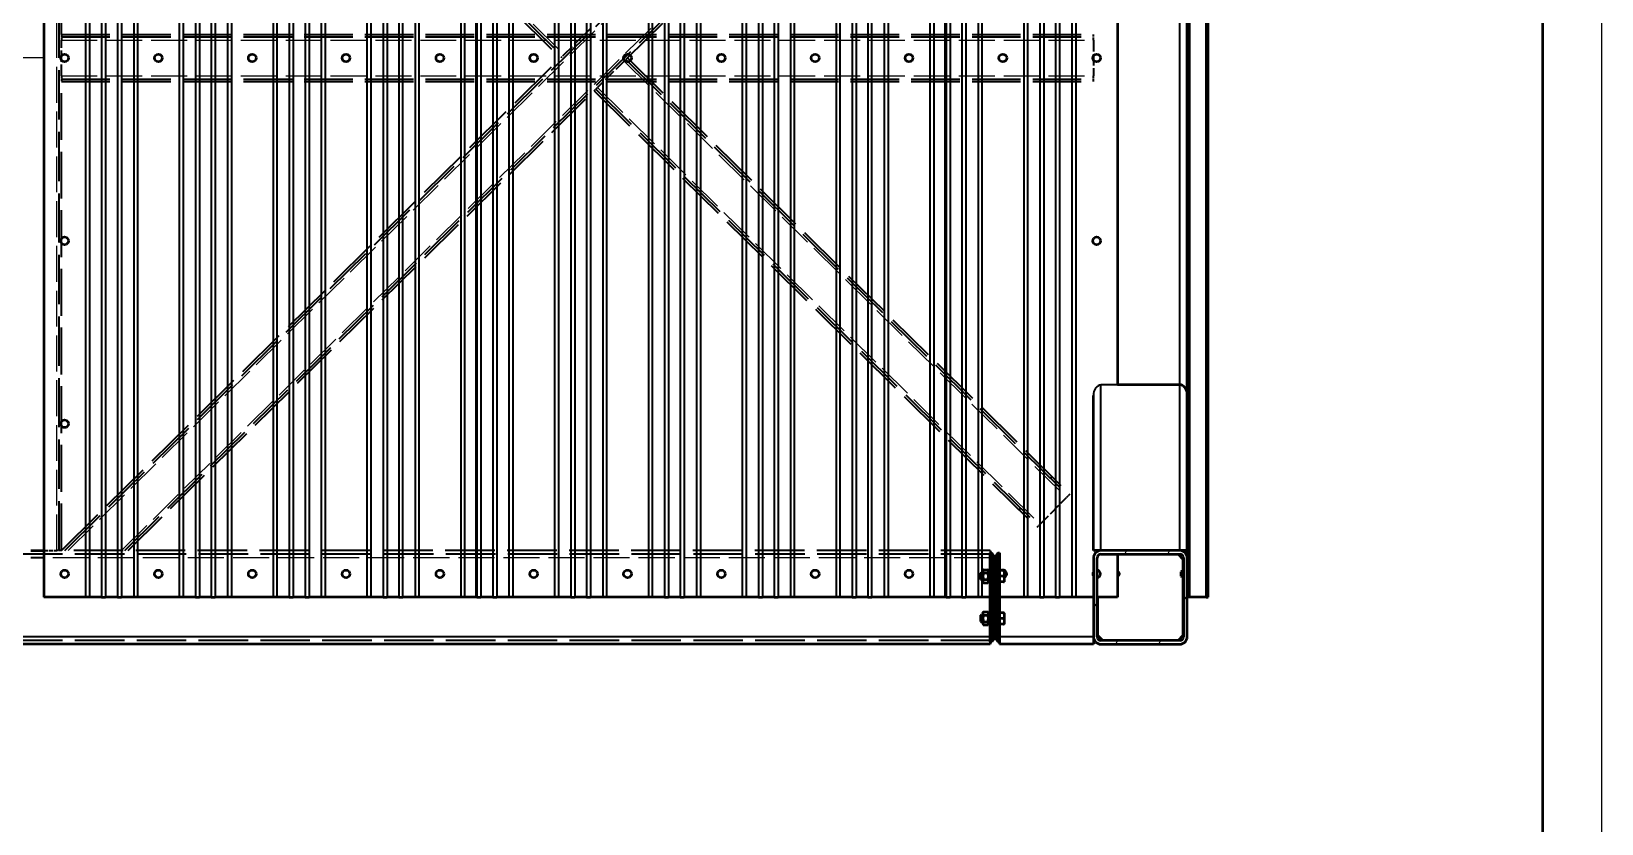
# Model space of a CAD drawing. Header units: millimetres. Extents: x 0 to 21025, y 0 to 14850.
# Drawn here: x 17678 to 21025, y 6776 to 8465 of the extents above; entities that cross this region are included whole.
import ezdxf

# ---------------------------------------------------------------- set-up
doc = ezdxf.new("R2010")
doc.units = ezdxf.units.MM
doc.header["$LTSCALE"] = 25
doc.linetypes.add('CHAIN', pattern=[0.7087, 0.4724, -0.0591, 0.1181, -0.0591])
doc.linetypes.add('DASHED', pattern=[0.2067, 0.1654, -0.0413])
for name, color, linetype, lineweight in [('Видимые тонкие (ГОСТ)', 7, 'Continuous', 35), ('Видимый контур (ГОСТ)', 7, 'Continuous', 50), ('Кромка (ГОСТ)', 7, 'Continuous', 50), ('Линия резьбы (ГОСТ)', 7, 'Continuous', 25), ('Невидимые тонкие (ГОСТ)', 7, 'DASHED', 25), ('Невидимый контур (ГОСТ)', 7, 'DASHED', 35), ('Осевая линия (ГОСТ)', 7, 'Continuous', 25), ('Штриховка (ГОСТ)', 7, 'Continuous', 18)]:
    doc.layers.add(name, color=color, linetype=linetype, lineweight=lineweight)

# ---------------------------------------------------------------- blocks, each defined once
blk = doc.blocks.new('Рамки ГОСТ_ граница 594x841')
at = {"layer": 'Кромка (ГОСТ)', "lineweight": 25}
blk.add_line((841, 594), (841, 0), dxfattribs=at)
at = {"layer": 'Кромка (ГОСТ)'}
blk.add_line((836, 5), (836, 589), dxfattribs=at)

msp = doc.modelspace()

# ---------------------------------------------------------------- hatches: boundary and pattern name
at = {"layer": 'Штриховка (ГОСТ)'}
h = msp.add_hatch(dxfattribs=at)
h.set_pattern_fill('ANSI31', color=256, scale=635, angle=14.999978, style=0)
h.set_pattern_definition([(59.99998, (0, 0), (-68.74075, 39.68753), [])])
edge = h.paths.add_edge_path()
edge.add_ellipse((19957.738, 7174.323), major_axis=(0, -16), ratio=1, start_angle=270, end_angle=360)
edge.add_line((19957.738, 7158.323), (20125.738, 7158.323))
edge.add_ellipse((20125.738, 7174.323), major_axis=(16, 0), ratio=1, start_angle=270, end_angle=360)
edge.add_line((20141.738, 7174.323), (20141.738, 7342.323))
edge.add_ellipse((20125.738, 7342.323), major_axis=(0, 16), ratio=1, start_angle=270, end_angle=360)
edge.add_line((20125.738, 7358.323), (19957.738, 7358.323))
edge.add_ellipse((19957.738, 7342.323), major_axis=(-16, 0), ratio=1, start_angle=270, end_angle=360)
edge.add_line((19941.738, 7342.323), (19941.738, 7174.323))
edge = h.paths.add_edge_path(flags=0)
edge.add_line((19957.738, 7350.323), (20125.738, 7350.323))
edge.add_ellipse((20125.738, 7342.323), major_axis=(8, 0), ratio=1, start_angle=0, end_angle=90, ccw=False)
edge.add_line((20133.738, 7342.323), (20133.738, 7174.323))
edge.add_ellipse((20125.738, 7174.323), major_axis=(0, -8), ratio=1, start_angle=0, end_angle=90, ccw=False)
edge.add_line((20125.738, 7166.323), (19957.738, 7166.323))
edge.add_ellipse((19957.738, 7174.323), major_axis=(-8, 0), ratio=1, start_angle=0, end_angle=90, ccw=False)
edge.add_line((19949.738, 7174.323), (19949.738, 7342.323))
edge.add_ellipse((19957.738, 7342.323), major_axis=(0, 8), ratio=1, start_angle=0, end_angle=90, ccw=False)

# ---------------------------------------------------------------- linework, layer by layer
at = {"layer": 'Видимые тонкие (ГОСТ)'}
for p, q in [((20147.228, 7258.323), (20147.228, 9638.323)), ((20181.89, 7258.323), (20181.89, 9638.323)), ((17793.116, 9588.323), (17793.116, 7258.323)), ((17801.333, 9588.323), (17801.333, 7258.323)), ((17827.531, 9588.323), (17827.531, 7258.323)), ((17836.067, 9588.323), (17836.067, 7258.323)), ((17861.114, 9588.323), (17861.114, 7258.323)), ((17869.65, 9588.323), (17869.65, 7258.323)), ((17895.848, 9588.323), (17895.848, 7258.323)), ((17904.065, 9588.323), (17904.065, 7258.323)), ((17993.116, 9588.323), (17993.116, 7258.323)), ((18001.333, 9588.323), (18001.333, 7258.323)), ((18027.531, 9588.323), (18027.531, 7258.323)), ((18036.067, 9588.323), (18036.067, 7258.323)), ((18061.114, 9588.323), (18061.114, 7258.323)), ((18069.65, 9588.323), (18069.65, 7258.323)), ((18095.848, 9588.323), (18095.848, 7258.323)), ((18104.065, 9588.323), (18104.065, 7258.323)), ((18193.116, 9588.323), (18193.116, 7258.323)), ((18201.333, 9588.323), (18201.333, 7258.323)), ((18227.531, 9588.323), (18227.531, 7258.323)), ((18236.067, 9588.323), (18236.067, 7258.323)), ((18261.114, 9588.323), (18261.114, 7258.323)), ((18269.65, 9588.323), (18269.65, 7258.323)), ((18295.848, 9588.323), (18295.848, 7258.323)), ((18304.065, 9588.323), (18304.065, 7258.323)), ((18393.116, 9588.323), (18393.116, 7258.323)), ((18401.333, 9588.323), (18401.333, 7258.323)), ((18427.531, 9588.323), (18427.531, 7258.323)), ((18436.067, 9588.323), (18436.067, 7258.323)), ((18461.114, 9588.323), (18461.114, 7258.323)), ((18469.65, 7258.323), (18469.65, 9588.323)), ((18495.846, 9588.323), (18495.846, 7258.323)), ((18504.063, 9588.323), (18504.063, 7258.323)), ((18593.2, 9588.323), (18593.2, 7258.323)), ((18601.338, 9588.323), (18601.338, 7258.323)), ((18627.531, 9588.323), (18627.531, 7258.323)), ((18636.067, 9588.323), (18636.067, 7258.323)), ((18661.114, 9588.323), (18661.114, 7258.323)), ((18669.65, 9588.323), (18669.65, 7258.323)), ((18695.848, 9588.323), (18695.848, 7258.323)), ((18704.065, 9588.323), (18704.065, 7258.323)), ((18793.116, 9588.323), (18793.116, 7258.323)), ((18801.333, 9588.323), (18801.333, 7258.323)), ((18827.531, 9588.323), (18827.531, 7258.323)), ((18836.067, 9588.323), (18836.067, 7258.323)), ((18861.114, 9588.323), (18861.114, 7258.323)), ((18869.65, 9588.323), (18869.65, 7258.323)), ((18895.848, 9588.323), (18895.848, 7258.323)), ((18904.065, 9588.323), (18904.065, 7258.323)), ((18993.116, 9588.323), (18993.116, 7258.323)), ((19001.333, 9588.323), (19001.333, 7258.323)), ((19027.531, 9588.323), (19027.531, 7258.323)), ((19036.067, 9588.323), (19036.067, 7258.323)), ((19061.114, 9588.323), (19061.114, 7258.323)), ((19069.65, 9588.323), (19069.65, 7258.323)), ((19095.848, 9588.323), (19095.848, 7258.323)), ((19104.065, 9588.323), (19104.065, 7258.323)), ((19193.116, 9588.323), (19193.116, 7258.323)), ((19201.333, 9588.323), (19201.333, 7258.323)), ((19227.531, 9588.323), (19227.531, 7258.323)), ((19236.067, 9588.323), (19236.067, 7258.323)), ((19261.114, 9588.323), (19261.114, 7258.323)), ((19269.65, 9588.323), (19269.65, 7258.323)), ((19295.848, 9588.323), (19295.848, 7258.323)), ((19304.065, 9588.323), (19304.065, 7258.323)), ((19393.116, 9588.323), (19393.116, 7258.323)), ((19401.333, 9588.323), (19401.333, 7258.323)), ((19427.531, 9588.323), (19427.531, 7258.323)), ((19436.067, 9588.323), (19436.067, 7258.323)), ((19461.114, 9588.323), (19461.114, 7258.323)), ((19469.65, 7258.323), (19469.65, 9588.323)), ((19495.847, 9588.323), (19495.847, 7258.323)), ((19504.064, 9588.323), (19504.064, 7258.323)), ((19593.201, 9588.323), (19593.201, 7258.323)), ((19601.34, 9588.323), (19601.34, 7258.323)), ((19627.531, 9588.323), (19627.531, 7258.323)), ((19636.067, 9588.323), (19636.067, 7258.323)), ((19661.114, 9588.323), (19661.114, 7258.323)), ((19669.65, 9588.323), (19669.65, 7258.323)), ((19695.848, 9588.323), (19695.848, 7258.323)), ((19793.116, 9588.323), (19793.116, 7258.323)), ((19801.333, 9588.323), (19801.333, 7258.323)), ((19827.531, 9588.323), (19827.531, 7258.323)), ((19836.067, 9588.323), (19836.067, 7258.323)), ((19861.114, 9588.323), (19861.114, 7258.323)), ((19869.65, 9588.323), (19869.65, 7258.323)), ((19895.848, 9588.323), (19895.848, 7258.323)), ((19904.065, 9588.323), (19904.065, 7258.323)), ((19704.065, 9505.323), (19704.065, 7311.323)), ((20125.738, 7711.876), (20125.738, 9104.77)), ((20142.338, 8405.923), (20142.338, 8410.723)), ((20142.338, 8015.923), (20142.338, 8020.723)), ((19957.738, 7358.323), (19957.738, 7711.176)), ((19993.116, 7711.176), (19957.738, 7711.176)), ((20125.738, 7358.323), (20125.738, 7711.876)), ((20142.338, 7625.923), (20142.338, 7630.723)), ((17704.065, 7342.323), (17676.738, 7342.323)), ((20142.338, 7305.923), (20142.338, 7310.723)), ((19704.065, 7295.323), (19704.065, 7258.323)), ((19721.738, 7174.323), (13261.738, 7174.323)), ((19941.738, 7174.323), (19741.738, 7174.323))]:
    msp.add_line(p, q, dxfattribs=at)
msp.add_arc((19992.007, 7308.323), 5.914, 280.807432, 79.192568, dxfattribs=at)
msp.add_ellipse((19957.738, 7688.549), major_axis=(0, 22.627), ratio=0.70710678, start_param=0, end_param=1.57079633, dxfattribs=at)
at = {"layer": 'Видимый контур (ГОСТ)'}
for p, q in [((17704.065, 9638.323), (17704.065, 7258.323)), ((20142.438, 7258.323), (20142.438, 9638.323)), ((20143.138, 7258.323), (20143.138, 9638.323)), ((20186.138, 7258.323), (20186.138, 9638.037)), ((18625.997, 9588.323), (18625.997, 7258.323)), ((19625.997, 9588.323), (19625.997, 7258.323)), ((19993.116, 9105.47), (19993.116, 7711.176)), ((20141.738, 7689.249), (20141.738, 9127.397)), ((20142.338, 8410.723), (20141.738, 8410.723)), ((20142.338, 8405.923), (20141.738, 8405.923)), ((20142.338, 8020.723), (20141.738, 8020.723)), ((20142.338, 8015.923), (20141.738, 8015.923)), ((19993.116, 7711.876), (20125.738, 7711.876)), ((19941.738, 7358.323), (19941.738, 7688.549)), ((20141.738, 7358.323), (20141.738, 7689.249)), ((20142.338, 7630.723), (20141.738, 7630.723)), ((20142.338, 7625.923), (20141.738, 7625.923)), ((17676.738, 7358.323), (17704.065, 7358.323)), ((19725.437, 7353.323), (19721.738, 7353.323)), ((19721.738, 7323.323), (19721.738, 7353.323)), ((19731.738, 7344.323), (19725.437, 7353.323)), ((19725.437, 7353.323), (19725.437, 7323.323)), ((19738.04, 7353.323), (19731.738, 7344.323)), ((19731.738, 7344.323), (19731.738, 7319.595)), ((19731.738, 7319.595), (19731.738, 7344.323)), ((19738.04, 7353.323), (19741.738, 7353.323)), ((19738.04, 7323.323), (19738.04, 7353.323)), ((19741.738, 7353.323), (19741.738, 7323.323)), ((19957.738, 7358.323), (19941.738, 7358.323)), ((19941.738, 7342.323), (19941.738, 7174.323)), ((19949.738, 7174.323), (19949.738, 7342.323)), ((20125.738, 7358.323), (19957.738, 7358.323)), ((19957.738, 7350.323), (20125.738, 7350.323)), ((19993.116, 7350.323), (19993.116, 7258.323)), ((20122.738, 7349.323), (19993.116, 7349.323)), ((20132.738, 7339.323), (20122.738, 7349.323)), ((20141.738, 7358.323), (20125.738, 7358.323)), ((20132.738, 7314.143), (20132.738, 7339.323)), ((20133.738, 7342.323), (20133.738, 7174.323)), ((20141.738, 7342.323), (20141.738, 7358.323)), ((20141.738, 7174.323), (20141.738, 7342.323)), ((19701.738, 7309.99), (19703.072, 7311.323)), ((19701.738, 7296.656), (19701.738, 7309.99)), ((19703.072, 7311.323), (19703.072, 7295.323)), ((19705.538, 7311.323), (19703.072, 7311.323)), ((19705.538, 7314.123), (19707.303, 7317.179)), ((19705.538, 7314.123), (19705.538, 7292.523)), ((19707.303, 7317.179), (19716.774, 7317.179)), ((19707.303, 7310.251), (19716.774, 7310.251)), ((19718.538, 7314.123), (19716.774, 7317.179)), ((19718.538, 7290.673), (19718.538, 7315.973)), ((19721.738, 7315.973), (19718.538, 7315.973)), ((19725.437, 7323.323), (19721.738, 7323.323)), ((19721.738, 7193.323), (19721.738, 7323.323)), ((19731.738, 7319.595), (19725.437, 7323.323)), ((19725.437, 7323.323), (19725.437, 7193.323)), ((19738.04, 7323.323), (19731.738, 7319.595)), ((19731.738, 7319.595), (19731.738, 7197.051)), ((19731.738, 7197.051), (19731.738, 7319.595)), ((19738.04, 7323.323), (19741.738, 7323.323)), ((19738.04, 7193.323), (19738.04, 7323.323)), ((19741.738, 7323.323), (19741.738, 7193.323)), ((19750.32, 7315.323), (19741.738, 7315.323)), ((19750.32, 7303.323), (19741.738, 7303.323)), ((19751.392, 7315.323), (19750.32, 7315.323)), ((19751.738, 7314.723), (19751.392, 7315.323)), ((19751.738, 7314.723), (19751.738, 7291.923)), ((20128.118, 7312.863), (20128.118, 7303.783)), ((20132.738, 7177.323), (20132.738, 7302.503)), ((20142.338, 7310.723), (20141.738, 7310.723)), ((20142.338, 7305.923), (20141.738, 7305.923)), ((19701.738, 7296.656), (19703.072, 7295.323)), ((19705.538, 7295.323), (19703.072, 7295.323)), ((19705.538, 7292.523), (19707.303, 7289.467)), ((19707.303, 7296.395), (19716.774, 7296.395)), ((19707.303, 7289.467), (19716.774, 7289.467)), ((19718.538, 7292.523), (19716.774, 7289.467)), ((19721.738, 7290.673), (19718.538, 7290.673)), ((19750.32, 7291.323), (19741.738, 7291.323)), ((19750.32, 7291.323), (19751.392, 7291.323)), ((19751.738, 7291.923), (19751.392, 7291.323)), ((17793.116, 7258.323), (17704.065, 7258.323)), ((17801.333, 7258.323), (17793.116, 7258.323)), ((17827.531, 7258.323), (17801.333, 7258.323)), ((17827.531, 7258.323), (17836.067, 7258.323)), ((17861.114, 7258.323), (17836.067, 7258.323)), ((17861.114, 7258.323), (17869.65, 7258.323)), ((17895.848, 7258.323), (17869.65, 7258.323)), ((17904.065, 7258.323), (17895.848, 7258.323)), ((17993.116, 7258.323), (17904.065, 7258.323)), ((18001.333, 7258.323), (17993.116, 7258.323)), ((18027.531, 7258.323), (18001.333, 7258.323)), ((18027.531, 7258.323), (18036.067, 7258.323)), ((18061.114, 7258.323), (18036.067, 7258.323)), ((18061.114, 7258.323), (18069.65, 7258.323)), ((18095.848, 7258.323), (18069.65, 7258.323)), ((18104.065, 7258.323), (18095.848, 7258.323)), ((18193.116, 7258.323), (18104.065, 7258.323)), ((18201.333, 7258.323), (18193.116, 7258.323)), ((18227.531, 7258.323), (18201.333, 7258.323)), ((18227.531, 7258.323), (18236.067, 7258.323)), ((18261.114, 7258.323), (18236.067, 7258.323)), ((18261.114, 7258.323), (18269.65, 7258.323)), ((18295.848, 7258.323), (18269.65, 7258.323)), ((18304.065, 7258.323), (18295.848, 7258.323)), ((18393.116, 7258.323), (18304.065, 7258.323)), ((18401.333, 7258.323), (18393.116, 7258.323)), ((18427.531, 7258.323), (18401.333, 7258.323)), ((18427.531, 7258.323), (18436.067, 7258.323)), ((18461.114, 7258.323), (18436.067, 7258.323)), ((18461.114, 7258.323), (18469.65, 7258.323)), ((18495.846, 7258.323), (18469.65, 7258.323)), ((18504.063, 7258.323), (18495.846, 7258.323)), ((18593.2, 7258.323), (18504.063, 7258.323)), ((18601.338, 7258.323), (18593.2, 7258.323)), ((18625.997, 7258.323), (18601.338, 7258.323)), ((18627.531, 7258.323), (18625.997, 7258.323)), ((18627.531, 7258.323), (18636.067, 7258.323)), ((18661.114, 7258.323), (18636.067, 7258.323)), ((18661.114, 7258.323), (18669.65, 7258.323)), ((18695.848, 7258.323), (18669.65, 7258.323)), ((18704.065, 7258.323), (18695.848, 7258.323)), ((18793.116, 7258.323), (18704.065, 7258.323)), ((18801.333, 7258.323), (18793.116, 7258.323)), ((18827.531, 7258.323), (18801.333, 7258.323)), ((18827.531, 7258.323), (18836.067, 7258.323)), ((18861.114, 7258.323), (18836.067, 7258.323)), ((18861.114, 7258.323), (18869.65, 7258.323)), ((18895.848, 7258.323), (18869.65, 7258.323)), ((18904.065, 7258.323), (18895.848, 7258.323)), ((18993.116, 7258.323), (18904.065, 7258.323)), ((19001.333, 7258.323), (18993.116, 7258.323)), ((19027.531, 7258.323), (19001.333, 7258.323)), ((19027.531, 7258.323), (19036.067, 7258.323)), ((19061.114, 7258.323), (19036.067, 7258.323)), ((19061.114, 7258.323), (19069.65, 7258.323)), ((19095.848, 7258.323), (19069.65, 7258.323)), ((19104.065, 7258.323), (19095.848, 7258.323)), ((19193.116, 7258.323), (19104.065, 7258.323)), ((19201.333, 7258.323), (19193.116, 7258.323)), ((19227.531, 7258.323), (19201.333, 7258.323)), ((19227.531, 7258.323), (19236.067, 7258.323)), ((19261.114, 7258.323), (19236.067, 7258.323)), ((19261.114, 7258.323), (19269.65, 7258.323)), ((19295.848, 7258.323), (19269.65, 7258.323)), ((19304.065, 7258.323), (19295.848, 7258.323)), ((19393.116, 7258.323), (19304.065, 7258.323)), ((19401.333, 7258.323), (19393.116, 7258.323)), ((19427.531, 7258.323), (19401.333, 7258.323)), ((19427.531, 7258.323), (19436.067, 7258.323)), ((19461.114, 7258.323), (19436.067, 7258.323)), ((19461.114, 7258.323), (19469.65, 7258.323)), ((19495.847, 7258.323), (19469.65, 7258.323)), ((19504.064, 7258.323), (19495.847, 7258.323)), ((19593.201, 7258.323), (19504.064, 7258.323)), ((19601.34, 7258.323), (19593.201, 7258.323)), ((19625.997, 7258.323), (19601.34, 7258.323)), ((19627.531, 7258.323), (19625.997, 7258.323)), ((19627.531, 7258.323), (19636.067, 7258.323)), ((19661.114, 7258.323), (19636.067, 7258.323)), ((19661.114, 7258.323), (19669.65, 7258.323)), ((19695.848, 7258.323), (19669.65, 7258.323)), ((19704.065, 7258.323), (19695.848, 7258.323)), ((19721.738, 7258.323), (19704.065, 7258.323)), ((19793.116, 7258.323), (19741.738, 7258.323)), ((19801.333, 7258.323), (19793.116, 7258.323)), ((19827.531, 7258.323), (19801.333, 7258.323)), ((19827.531, 7258.323), (19836.067, 7258.323)), ((19861.114, 7258.323), (19836.067, 7258.323)), ((19861.114, 7258.323), (19869.65, 7258.323)), ((19895.848, 7258.323), (19869.65, 7258.323)), ((19904.065, 7258.323), (19895.848, 7258.323)), ((19941.738, 7258.323), (19904.065, 7258.323)), ((19993.116, 7258.323), (19949.738, 7258.323)), ((19950.738, 7258.323), (19950.738, 7177.323)), ((20141.738, 7258.323), (20142.438, 7258.323)), ((20143.138, 7258.323), (20142.438, 7258.323)), ((20147.228, 7258.323), (20143.138, 7258.323)), ((20181.89, 7258.323), (20147.228, 7258.323)), ((20181.89, 7258.323), (20186.138, 7258.323)), ((19701.738, 7219.99), (19703.072, 7221.323)), ((19701.738, 7206.656), (19701.738, 7219.99)), ((19701.738, 7206.656), (19703.072, 7205.323)), ((19703.072, 7221.323), (19703.072, 7205.323)), ((19705.538, 7221.323), (19703.072, 7221.323)), ((19705.538, 7205.323), (19703.072, 7205.323)), ((19705.538, 7224.123), (19707.303, 7227.179)), ((19705.538, 7224.123), (19705.538, 7202.523)), ((19705.538, 7202.523), (19707.303, 7199.467)), ((19707.303, 7227.179), (19716.774, 7227.179)), ((19707.303, 7220.251), (19716.774, 7220.251)), ((19707.303, 7206.395), (19716.774, 7206.395)), ((19707.303, 7199.467), (19716.774, 7199.467)), ((19718.538, 7224.123), (19716.774, 7227.179)), ((19718.538, 7202.523), (19716.774, 7199.467)), ((19718.538, 7200.673), (19718.538, 7225.973)), ((19721.738, 7225.973), (19718.538, 7225.973)), ((19721.738, 7200.673), (19718.538, 7200.673)), ((19731.738, 7197.051), (19725.437, 7193.323)), ((19738.04, 7193.323), (19731.738, 7197.051)), ((19731.738, 7197.051), (19731.738, 7172.323)), ((19731.738, 7172.323), (19731.738, 7197.051)), ((19750.32, 7225.323), (19741.738, 7225.323)), ((19750.32, 7213.323), (19741.738, 7213.323)), ((19750.32, 7201.323), (19741.738, 7201.323)), ((19751.392, 7225.323), (19750.32, 7225.323)), ((19750.32, 7201.323), (19751.392, 7201.323)), ((19751.738, 7224.723), (19751.392, 7225.323)), ((19751.738, 7201.923), (19751.392, 7201.323)), ((19751.738, 7224.723), (19751.738, 7201.923)), ((19725.437, 7193.323), (19721.738, 7193.323)), ((19721.738, 7163.323), (19721.738, 7193.323)), ((19725.437, 7163.323), (19721.738, 7163.323)), ((19721.738, 7163.323), (19721.738, 7158.323)), ((19725.437, 7193.323), (19725.437, 7163.323)), ((19731.738, 7172.323), (19725.437, 7163.323)), ((19731.738, 7172.323), (19738.04, 7163.323)), ((19738.04, 7163.323), (19738.04, 7193.323)), ((19738.04, 7193.323), (19741.738, 7193.323)), ((19738.04, 7163.323), (19741.738, 7163.323)), ((19741.738, 7193.323), (19741.738, 7163.323)), ((19741.738, 7163.323), (19741.738, 7158.323)), ((19941.738, 7174.323), (19941.738, 7158.323)), ((19950.738, 7177.323), (19960.738, 7167.323)), ((20125.738, 7166.323), (19957.738, 7166.323)), ((19960.738, 7167.323), (20122.738, 7167.323)), ((20122.738, 7167.323), (20132.738, 7177.323)), ((19721.738, 7158.323), (13261.738, 7158.323)), ((19941.738, 7158.323), (19741.738, 7158.323)), ((19957.738, 7158.323), (20125.738, 7158.323))]:
    msp.add_line(p, q, dxfattribs=at)
for centre in [(17748.565, 8408.323), (17948.565, 8408.323), (18148.565, 8408.323), (18348.565, 8408.323), (18548.565, 8408.323), (18748.565, 8408.323), (18948.565, 8408.323), (19148.565, 8408.323), (19348.565, 8408.323), (19548.565, 8408.323), (19748.565, 8408.323), (19948.565, 8408.323), (17748.565, 8018.323), (19948.565, 8018.323), (17748.565, 7628.323), (17748.565, 7308.323), (17948.565, 7308.323), (18148.565, 7308.323), (18348.565, 7308.323), (18548.565, 7308.323), (18748.565, 7308.323), (18948.565, 7308.323), (19148.565, 7308.323), (19348.565, 7308.323), (19548.565, 7308.323)]:
    msp.add_circle(centre, 8.255, dxfattribs=at)
for centre, radius, start, end in [((20142.338, 8411.523), 0.8, 270, 277.180756), ((20142.338, 8405.123), 0.8, 82.819244, 90), ((20129.748, 8408.323), 15.731, 328.347692, 31.652308), ((20142.338, 8021.523), 0.8, 270, 277.180756), ((20142.338, 8015.123), 0.8, 82.819244, 90), ((20129.748, 8018.323), 15.731, 328.347692, 31.652308), ((20129.748, 7628.323), 15.731, 328.347692, 31.652308), ((20142.338, 7631.523), 0.8, 270, 277.180756), ((20142.338, 7625.123), 0.8, 82.819244, 90), ((19957.738, 7342.323), 16, 90, 180), ((19957.738, 7342.323), 8, 90, 180), ((20125.738, 7342.323), 16, 0, 90), ((20125.738, 7342.323), 8, 0, 90), ((19748.565, 7308.323), 8.255, 292.608156, 122.008343), ((19948.565, 7308.323), 8.255, 145.787742, 214.212258), ((19948.565, 7308.323), 8.255, 278.172238, 81.827762), ((19992.007, 7308.323), 4.54, 284.13697, 75.86303), ((20134.788, 7297.76), 16.51, 93.64446, 113.826266), ((20134.788, 7318.886), 16.51, 246.173734, 266.35554), ((20142.338, 7311.523), 0.8, 270, 277.180756), ((20142.338, 7305.123), 0.8, 82.819244, 90), ((20129.748, 7308.323), 15.731, 328.347692, 31.652308), ((19957.738, 7174.323), 16, 180, 270), ((19957.738, 7174.323), 8, 180, 270), ((20125.738, 7174.323), 8, 270, 0), ((20125.738, 7174.323), 16, 270, 0)]:
    msp.add_arc(centre, radius, start, end, dxfattribs=at)
msp.add_ellipse((20125.738, 7689.249), major_axis=(0, 22.627), ratio=0.70710678, start_param=4.71238898, end_param=6.28318531, dxfattribs=at)
for points, weights in [([(19707.303, 7317.179), (19705.303, 7313.715), (19707.303, 7310.251)], [1, 1.15470053838, 1]), ([(19707.303, 7310.251), (19705.303, 7303.323), (19707.303, 7296.395)], [1, 1.15470053838, 1]), ([(19716.774, 7310.251), (19718.774, 7313.715), (19716.774, 7317.179)], [1, 1.15470053838, 1]), ([(19716.774, 7296.395), (19718.774, 7303.323), (19716.774, 7310.251)], [1, 1.15470053838, 1]), ([(19750.32, 7315.323), (19752.32, 7309.323), (19750.32, 7303.323)], [1.16025403784, 1.33974596216, 1.16025403784]), ([(19750.32, 7303.323), (19752.32, 7297.323), (19750.32, 7291.323)], [1.16025403784, 1.33974596216, 1.16025403784]), ([(19707.303, 7296.395), (19705.303, 7292.931), (19707.303, 7289.467)], [1, 1.15470053838, 1]), ([(19716.774, 7289.467), (19718.774, 7292.931), (19716.774, 7296.395)], [1, 1.15470053838, 1]), ([(19707.303, 7227.179), (19705.303, 7223.715), (19707.303, 7220.251)], [1, 1.15470053838, 1]), ([(19707.303, 7220.251), (19705.303, 7213.323), (19707.303, 7206.395)], [1, 1.15470053838, 1]), ([(19707.303, 7206.395), (19705.303, 7202.931), (19707.303, 7199.467)], [1, 1.15470053838, 1]), ([(19716.774, 7220.251), (19718.774, 7223.715), (19716.774, 7227.179)], [1, 1.15470053838, 1]), ([(19716.774, 7206.395), (19718.774, 7213.323), (19716.774, 7220.251)], [1, 1.15470053838, 1]), ([(19716.774, 7199.467), (19718.774, 7202.931), (19716.774, 7206.395)], [1, 1.15470053838, 1]), ([(19750.32, 7225.323), (19752.32, 7219.323), (19750.32, 7213.323)], [1.16025403784, 1.33974596216, 1.16025403784]), ([(19750.32, 7213.323), (19752.32, 7207.323), (19750.32, 7201.323)], [1.16025403784, 1.33974596216, 1.16025403784])]:
    msp.add_rational_spline(points, weights, degree=2, dxfattribs=at)
at = {"layer": 'Линия резьбы (ГОСТ)'}
for p, q in [((19705.538, 7310.117), (19701.866, 7310.117)), ((19701.866, 7296.528), (19705.538, 7296.528)), ((19705.538, 7220.117), (19701.866, 7220.117)), ((19701.866, 7206.528), (19705.538, 7206.528))]:
    msp.add_line(p, q, dxfattribs=at)
at = {"layer": 'Невидимые тонкие (ГОСТ)', "ltscale": 18.472094}
msp.add_line((17731.738, 7358.323), (17731.738, 9458.323), dxfattribs=at)
at = {"layer": 'Невидимые тонкие (ГОСТ)', "ltscale": 17.962523}
msp.add_line((17755.978, 9458.323), (18813.26, 8415.346), dxfattribs=at)
at = {"layer": 'Невидимые тонкие (ГОСТ)', "ltscale": 18.170845}
msp.add_line((17755.978, 7358.323), (19828.219, 9402.526), dxfattribs=at)
at = {"layer": 'Невидимые тонкие (ГОСТ)', "ltscale": 18.253416}
msp.add_line((17869.893, 7358.323), (19884.401, 9345.574), dxfattribs=at)
at = {"layer": 'Невидимые тонкие (ГОСТ)', "ltscale": 18.510338}
for p, q in [((17741.738, 8446.323), (19941.738, 8446.323)), ((17741.738, 8370.323), (19941.738, 8370.323))]:
    msp.add_line(p, q, dxfattribs=at)
at = {"layer": 'Невидимые тонкие (ГОСТ)', "ltscale": 18.309387}
msp.add_line((18941.415, 8401.3), (19884.401, 7471.072), dxfattribs=at)
at = {"layer": 'Невидимые тонкие (ГОСТ)', "ltscale": 18.324451}
msp.add_line((18884.457, 8345.112), (19828.219, 7414.12), dxfattribs=at)
at = {"layer": 'Невидимые тонкие (ГОСТ)', "ltscale": 18.593069}
msp.add_line((19721.738, 7342.323), (17704.065, 7342.323), dxfattribs=at)
at = {"layer": 'Невидимый контур (ГОСТ)', "ltscale": 25.39913}
msp.add_line((17736.738, 7358.323), (17736.738, 9458.323), dxfattribs=at)
at = {"layer": 'Невидимый контур (ГОСТ)', "ltscale": 24.193707}
for p, q in [((17741.738, 8458.155), (17741.738, 9458.323)), ((17741.738, 7358.323), (17741.738, 8358.491))]:
    msp.add_line(p, q, dxfattribs=at)
at = {"layer": 'Невидимый контур (ГОСТ)', "ltscale": 26.303246}
for p in [(17741.738, 9458.323), (17741.738, 7358.323)]:
    msp.add_line(p, (18806.14, 8408.323), dxfattribs=at)
at = {"layer": 'Невидимый контур (ГОСТ)', "ltscale": 26.215275}
msp.add_line((17748.858, 9458.323), (18809.7, 8411.835), dxfattribs=at)
at = {"layer": 'Невидимый контур (ГОСТ)', "ltscale": 25.648956}
msp.add_line((17748.858, 7358.323), (19824.707, 9406.086), dxfattribs=at)
at = {"layer": 'Невидимый контур (ГОСТ)', "ltscale": 24.846437}
msp.add_line((17877.013, 7358.323), (19887.912, 9342.014), dxfattribs=at)
at = {"layer": 'Невидимый контур (ГОСТ)', "ltscale": 25.630507}
for q in [(19891.423, 9338.455), (19891.423, 7478.191)]:
    msp.add_line((18948.534, 8408.323), q, dxfattribs=at)
at = {"layer": 'Невидимый контур (ГОСТ)', "ltscale": 6.095495}
for p, q in [((18813.26, 8415.346), (18870.217, 8471.534)), ((18941.415, 8401.3), (18884.457, 8345.112))]:
    msp.add_line(p, q, dxfattribs=at)
at = {"layer": 'Невидимый контур (ГОСТ)', "ltscale": 25.0434}
for p, q in [((17741.738, 8458.323), (19941.738, 8458.323)), ((17741.738, 8453.323), (19941.738, 8453.323)), ((17741.738, 8363.323), (19941.738, 8363.323)), ((17741.738, 8358.323), (19941.738, 8358.323))]:
    msp.add_line(p, q, dxfattribs=at)
at = {"layer": 'Невидимый контур (ГОСТ)', "ltscale": 1.282917}
for p, q in [((17741.738, 8458.155), (17741.738, 8446.323)), ((17741.738, 8370.323), (17741.738, 8358.491))]:
    msp.add_line(p, q, dxfattribs=at)
at = {"layer": 'Невидимый контур (ГОСТ)', "ltscale": 5.790178}
for p, q in [((17741.738, 8370.323), (17741.738, 8446.323)), ((19941.738, 8446.323), (19941.738, 8370.323))]:
    msp.add_line(p, q, dxfattribs=at)
at = {"layer": 'Невидимый контур (ГОСТ)', "ltscale": 1.436007}
for p, q in [((19941.738, 8446.323), (19941.738, 8458.323)), ((19941.738, 8358.323), (19941.738, 8370.323))]:
    msp.add_line(p, q, dxfattribs=at)
at = {"layer": 'Невидимый контур (ГОСТ)', "ltscale": 1.196712}
for p, q in [((18813.26, 8415.346), (18806.14, 8408.323)), ((18941.415, 8401.3), (18948.534, 8408.323)), ((18877.337, 8338.089), (18884.457, 8345.112))]:
    msp.add_line(p, q, dxfattribs=at)
at = {"layer": 'Невидимый контур (ГОСТ)', "ltscale": 25.631824}
msp.add_line((18944.974, 8404.811), (19887.912, 7474.632), dxfattribs=at)
at = {"layer": 'Невидимый контур (ГОСТ)', "ltscale": 24.543835}
msp.add_line((17884.133, 7358.323), (18877.337, 8338.089), dxfattribs=at)
at = {"layer": 'Невидимый контур (ГОСТ)', "ltscale": 25.65687}
msp.add_line((18877.337, 8338.089), (19821.196, 7407.001), dxfattribs=at)
at = {"layer": 'Невидимый контур (ГОСТ)', "ltscale": 25.655552}
msp.add_line((18880.897, 8341.601), (19824.707, 7410.56), dxfattribs=at)
at = {"layer": 'Невидимый контур (ГОСТ)', "ltscale": 0.380848}
for p, q in [((19853.73, 7515.375), (19850.194, 7511.839)), ((19786.553, 7448.198), (19783.017, 7444.663))]:
    msp.add_line(p, q, dxfattribs=at)
at = {"layer": 'Невидимый контур (ГОСТ)', "ltscale": 6.094929}
msp.add_line((19828.219, 7414.12), (19884.401, 7471.072), dxfattribs=at)
at = {"layer": 'Невидимый контур (ГОСТ)', "ltscale": 1.196656}
for p, q in [((19891.423, 7478.191), (19884.401, 7471.072)), ((19828.219, 7414.12), (19821.196, 7407.001)), ((17741.738, 7358.323), (17731.738, 7358.323))]:
    msp.add_line(p, q, dxfattribs=at)
at = {"layer": 'Невидимый контур (ГОСТ)', "ltscale": 25.512672}
for p, q in [((19721.738, 7350.323), (13261.738, 7350.323)), ((19721.738, 7166.323), (13261.738, 7166.323))]:
    msp.add_line(p, q, dxfattribs=at)
at = {"layer": 'Невидимый контур (ГОСТ)', "ltscale": 2.10828}
msp.add_line((17704.065, 7358.323), (17731.738, 7358.323), dxfattribs=at)
at = {"layer": 'Невидимый контур (ГОСТ)', "ltscale": 25.544268}
msp.add_line((19721.738, 7358.323), (17741.738, 7358.323), dxfattribs=at)
at = {"layer": 'Невидимый контур (ГОСТ)', "ltscale": 0.990654}
msp.add_line((19721.738, 7358.323), (19721.738, 7353.323), dxfattribs=at)
at = {"layer": 'Невидимый контур (ГОСТ)', "ltscale": 0.761779}
for p, q in [((19731.738, 7311.823), (19721.738, 7311.823)), ((19731.738, 7294.823), (19721.738, 7294.823)), ((19731.738, 7221.823), (19721.738, 7221.823)), ((19731.738, 7204.823), (19721.738, 7204.823))]:
    msp.add_line(p, q, dxfattribs=at)
at = {"layer": 'Осевая линия (ГОСТ)', "linetype": 'CHAIN', "ltscale": 11.993792}
msp.add_line((17704.238, 8408.323), (15279.238, 8408.323), dxfattribs=at)

# ---------------------------------------------------------------- block references
at = {"xscale": 25, "yscale": 25, "zscale": 25}
msp.add_blockref('Рамки ГОСТ_ граница 594x841', (0, 0), dxfattribs=at)

doc.saveas('drawing.dxf')
